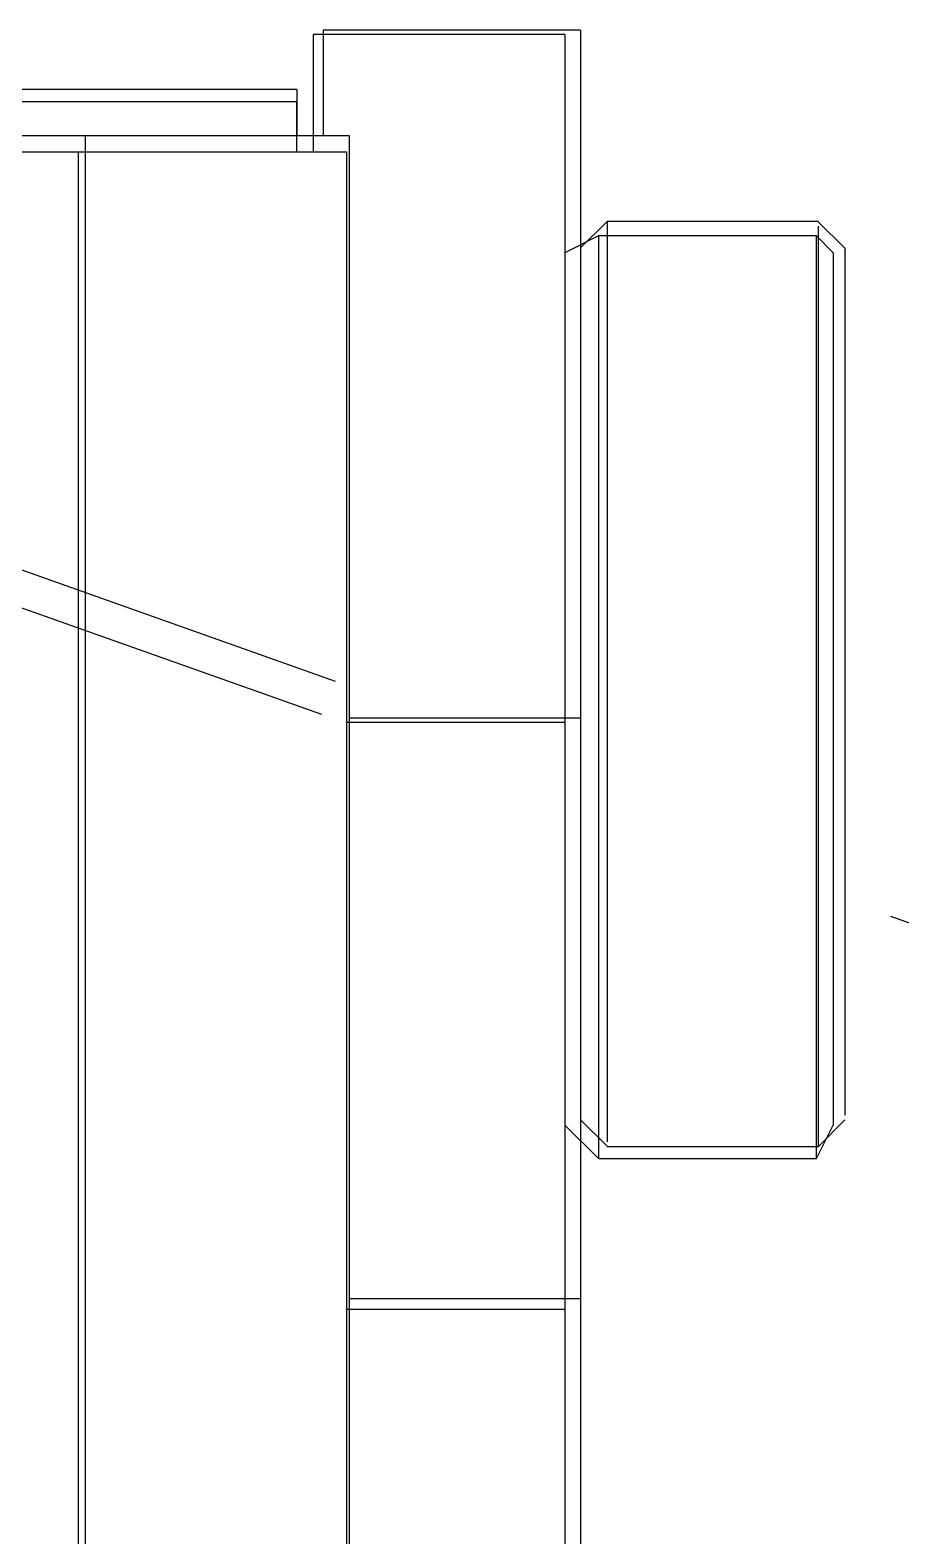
# Model space of a CAD drawing. Extents: x 3 to 592, y 5 to 207.
# Drawn here: x 65.938 to 67.77, y 51.63 to 54.796 of the extents above; entities that cross this region are included whole.
import ezdxf

# ---------------------------------------------------------------- set-up
doc = ezdxf.new("R2010")
doc.units = 0
doc.layers.get('0').update_dxf_attribs({"linetype": 'CONTINUOUS'})

msp = doc.modelspace()

# ---------------------------------------------------------------- linework, layer by layer
at = {"color": 7}
for points in [[(67.063056, 54.786389), (66.533889, 54.786389)], [(66.533889, 54.786389), (66.533889, 54.751111), (66.533889, 54.715833), (66.533889, 54.645278), (66.533889, 54.574722), (66.533889, 54.539444)], [(66.554667, 54.795843), (66.554667, 54.773971), (66.554667, 54.735166), (66.554667, 54.676957), (66.554667, 54.600757), (66.554667, 54.573593)], [(66.554667, 54.795843), (66.554667, 54.773971), (66.554667, 54.735166), (66.554667, 54.676957), (66.554667, 54.600757), (66.554667, 54.573593)], [(66.554667, 54.795843), (66.554667, 54.773971), (66.554667, 54.735166), (66.554667, 54.676957), (66.554667, 54.600757), (66.554667, 54.573593)], [(66.554667, 54.795843), (66.554667, 54.773971), (66.554667, 54.735166), (66.554667, 54.676957), (66.554667, 54.600757), (66.554667, 54.573593)], [(67.096322, 54.795843), (66.554809, 54.795843)], [(67.096322, 54.795843), (66.554809, 54.795843)], [(67.096322, 54.795843), (66.554809, 54.795843)], [(67.096322, 54.795843), (66.554809, 54.795843)], [(67.063056, 54.786389), (67.063056, 54.751111), (67.063056, 54.715833), (67.063056, 54.645278), (67.063056, 54.574722), (67.063056, 54.504167), (67.063056, 54.363056), (67.063056, 54.257222), (67.063056, 54.116111), (67.063056, 53.975), (67.063056, 53.833889), (67.063056, 53.6575), (67.063056, 53.481111), (67.063056, 53.34)], [(67.096322, 54.795843), (67.096322, 54.773971), (67.096322, 54.735166), (67.096322, 54.676957), (67.096322, 54.600757), (67.096322, 54.507271), (67.096322, 54.398263), (67.096322, 54.274791), (67.096322, 54.139324), (67.096322, 53.993274), (67.096322, 53.83911), (67.096322, 53.678596), (67.096322, 53.514554), (67.096322, 53.349102)], [(67.096322, 54.795843), (67.096322, 54.773971), (67.096322, 54.735166), (67.096322, 54.676957), (67.096322, 54.600757), (67.096322, 54.507271), (67.096322, 54.398263), (67.096322, 54.274791), (67.096322, 54.139324), (67.096322, 53.993274), (67.096322, 53.83911), (67.096322, 53.678596), (67.096322, 53.514554), (67.096322, 53.349102)], [(67.096322, 54.795843), (67.096322, 54.773971), (67.096322, 54.735166), (67.096322, 54.676957), (67.096322, 54.600757), (67.096322, 54.507271), (67.096322, 54.398263), (67.096322, 54.274791), (67.096322, 54.139324), (67.096322, 53.993274), (67.096322, 53.83911), (67.096322, 53.678596), (67.096322, 53.514554), (67.096322, 53.349102)], [(67.096322, 54.795843), (67.096322, 54.773971), (67.096322, 54.735166), (67.096322, 54.676957), (67.096322, 54.600757), (67.096322, 54.507271), (67.096322, 54.398263), (67.096322, 54.274791), (67.096322, 54.139324), (67.096322, 53.993274), (67.096322, 53.83911), (67.096322, 53.678596), (67.096322, 53.514554), (67.096322, 53.349102)], [(66.499105, 54.670889), (65.793902, 54.670889)], [(66.499105, 54.670889), (65.793902, 54.670889)], [(66.499105, 54.670889), (65.793902, 54.670889)], [(66.499105, 54.670889), (65.793902, 54.670889)], [(66.499105, 54.670889), (66.499105, 54.642314), (66.499105, 54.599276), (66.499105, 54.573523)], [(66.499105, 54.670889), (66.499105, 54.642314), (66.499105, 54.599276), (66.499105, 54.573523)], [(66.499105, 54.670889), (66.499105, 54.642314), (66.499105, 54.599276), (66.499105, 54.573523)], [(66.499105, 54.670889), (66.499105, 54.642314), (66.499105, 54.599276), (66.499105, 54.573523)], [(66.498611, 54.645278), (65.793056, 54.645278)], [(66.498611, 54.645278), (66.498611, 54.61), (66.498611, 54.574722), (66.498611, 54.539444)], [(66.054676, 54.573664), (64.716589, 54.573664)], [(66.054676, 54.573664), (64.716589, 54.573664)], [(66.054676, 54.573664), (64.716589, 54.573664)], [(66.054676, 54.573664), (64.716589, 54.573664)], [(66.61023, 54.573664), (66.599647, 54.573664), (66.567897, 54.573664), (66.516744, 54.573664), (66.447599, 54.573664), (66.363286, 54.573664), (66.26733, 54.573664), (66.162908, 54.573664), (66.054605, 54.573664)], [(66.61023, 54.573664), (66.599647, 54.573664), (66.567897, 54.573664), (66.516744, 54.573664), (66.447599, 54.573664), (66.363286, 54.573664), (66.26733, 54.573664), (66.162908, 54.573664), (66.054605, 54.573664)], [(66.61023, 54.573664), (66.599647, 54.573664), (66.567897, 54.573664), (66.516744, 54.573664), (66.447599, 54.573664), (66.363286, 54.573664), (66.26733, 54.573664), (66.162908, 54.573664), (66.054605, 54.573664)], [(66.61023, 54.573664), (66.599647, 54.573664), (66.567897, 54.573664), (66.516744, 54.573664), (66.447599, 54.573664), (66.363286, 54.573664), (66.26733, 54.573664), (66.162908, 54.573664), (66.054605, 54.573664)], [(66.054676, 50.684783), (66.054676, 54.573805)], [(66.054676, 50.684783), (66.054676, 54.573805)], [(66.054676, 50.684783), (66.054676, 54.573805)], [(66.054676, 50.684783), (66.054676, 54.573805)], [(66.61023, 50.684783), (66.61023, 54.573805)], [(66.61023, 50.684783), (66.61023, 54.573805)], [(66.61023, 50.684783), (66.61023, 54.573805)], [(66.61023, 50.684783), (66.61023, 54.573805)], [(66.04, 54.539444), (64.699444, 54.539444)], [(66.04, 50.658889), (66.04, 54.539444)], [(66.604444, 54.539444), (66.569167, 54.539444), (66.533889, 54.539444), (66.498611, 54.539444), (66.428056, 54.539444), (66.3575, 54.539444), (66.251667, 54.539444), (66.145833, 54.539444), (66.04, 54.539444)], [(66.604444, 50.658889), (66.604444, 54.539444)], [(67.151885, 54.393112), (67.096146, 54.337726)], [(67.151885, 54.393112), (67.096146, 54.337726)], [(67.151885, 54.393112), (67.096146, 54.337726)], [(67.151885, 54.393112), (67.096146, 54.337726)], [(67.59635, 54.393112), (67.15185, 54.393112)], [(67.59635, 54.393112), (67.15185, 54.393112)], [(67.59635, 54.393112), (67.15185, 54.393112)], [(67.59635, 54.393112), (67.15185, 54.393112)], [(67.151885, 54.393112), (67.151885, 54.353601), (67.151885, 54.305271), (67.151885, 54.238948), (67.151885, 54.155693), (67.151885, 54.057621), (67.151885, 53.946496), (67.151885, 53.824787), (67.151885, 53.694965), (67.151885, 53.559146), (67.151885, 53.420857), (67.151885, 53.282568), (67.151885, 53.147101), (67.151885, 53.016926), (67.151885, 52.895218), (67.151885, 52.784093), (67.151885, 52.686021), (67.151885, 52.603118), (67.151885, 52.536443), (67.151885, 52.488112), (67.151885, 52.458479)], [(67.151885, 54.393112), (67.151885, 54.353601), (67.151885, 54.305271), (67.151885, 54.238948), (67.151885, 54.155693), (67.151885, 54.057621), (67.151885, 53.946496), (67.151885, 53.824787), (67.151885, 53.694965), (67.151885, 53.559146), (67.151885, 53.420857), (67.151885, 53.282568), (67.151885, 53.147101), (67.151885, 53.016926), (67.151885, 52.895218), (67.151885, 52.784093), (67.151885, 52.686021), (67.151885, 52.603118), (67.151885, 52.536443), (67.151885, 52.488112), (67.151885, 52.458479)], [(67.151885, 54.393112), (67.151885, 54.353601), (67.151885, 54.305271), (67.151885, 54.238948), (67.151885, 54.155693), (67.151885, 54.057621), (67.151885, 53.946496), (67.151885, 53.824787), (67.151885, 53.694965), (67.151885, 53.559146), (67.151885, 53.420857), (67.151885, 53.282568), (67.151885, 53.147101), (67.151885, 53.016926), (67.151885, 52.895218), (67.151885, 52.784093), (67.151885, 52.686021), (67.151885, 52.603118), (67.151885, 52.536443), (67.151885, 52.488112), (67.151885, 52.458479)], [(67.151885, 54.393112), (67.151885, 54.353601), (67.151885, 54.305271), (67.151885, 54.238948), (67.151885, 54.155693), (67.151885, 54.057621), (67.151885, 53.946496), (67.151885, 53.824787), (67.151885, 53.694965), (67.151885, 53.559146), (67.151885, 53.420857), (67.151885, 53.282568), (67.151885, 53.147101), (67.151885, 53.016926), (67.151885, 52.895218), (67.151885, 52.784093), (67.151885, 52.686021), (67.151885, 52.603118), (67.151885, 52.536443), (67.151885, 52.488112), (67.151885, 52.458479)], [(67.651912, 54.33755), (67.596173, 54.392936)], [(67.651912, 54.33755), (67.596173, 54.392936)], [(67.651912, 54.33755), (67.596173, 54.392936)], [(67.651912, 54.33755), (67.596173, 54.392936)], [(67.59635, 52.448672), (67.59635, 52.488183), (67.59635, 52.536513), (67.59635, 52.602836), (67.59635, 52.686091), (67.59635, 52.784163), (67.59635, 52.895288), (67.59635, 53.016997), (67.59635, 53.146819), (67.59635, 53.282638), (67.59635, 53.420927), (67.59635, 53.559216), (67.59635, 53.694683), (67.59635, 53.824858), (67.59635, 53.946566), (67.59635, 54.057691), (67.59635, 54.155763), (67.59635, 54.238666), (67.59635, 54.305341), (67.59635, 54.353672), (67.59635, 54.383305)], [(67.59635, 52.448672), (67.59635, 52.488183), (67.59635, 52.536513), (67.59635, 52.602836), (67.59635, 52.686091), (67.59635, 52.784163), (67.59635, 52.895288), (67.59635, 53.016997), (67.59635, 53.146819), (67.59635, 53.282638), (67.59635, 53.420927), (67.59635, 53.559216), (67.59635, 53.694683), (67.59635, 53.824858), (67.59635, 53.946566), (67.59635, 54.057691), (67.59635, 54.155763), (67.59635, 54.238666), (67.59635, 54.305341), (67.59635, 54.353672), (67.59635, 54.383305)], [(67.59635, 52.448672), (67.59635, 52.488183), (67.59635, 52.536513), (67.59635, 52.602836), (67.59635, 52.686091), (67.59635, 52.784163), (67.59635, 52.895288), (67.59635, 53.016997), (67.59635, 53.146819), (67.59635, 53.282638), (67.59635, 53.420927), (67.59635, 53.559216), (67.59635, 53.694683), (67.59635, 53.824858), (67.59635, 53.946566), (67.59635, 54.057691), (67.59635, 54.155763), (67.59635, 54.238666), (67.59635, 54.305341), (67.59635, 54.353672), (67.59635, 54.383305)], [(67.59635, 52.448672), (67.59635, 52.488183), (67.59635, 52.536513), (67.59635, 52.602836), (67.59635, 52.686091), (67.59635, 52.784163), (67.59635, 52.895288), (67.59635, 53.016997), (67.59635, 53.146819), (67.59635, 53.282638), (67.59635, 53.420927), (67.59635, 53.559216), (67.59635, 53.694683), (67.59635, 53.824858), (67.59635, 53.946566), (67.59635, 54.057691), (67.59635, 54.155763), (67.59635, 54.238666), (67.59635, 54.305341), (67.59635, 54.353672), (67.59635, 54.383305)], [(67.133611, 54.363056), (67.063056, 54.327778)], [(67.592222, 54.363056), (67.133611, 54.363056)], [(67.133611, 54.363056), (67.133611, 54.327778), (67.133611, 54.2925), (67.133611, 54.221944), (67.133611, 54.151389), (67.133611, 54.045556), (67.133611, 53.939722), (67.133611, 53.798611), (67.133611, 53.692778), (67.133611, 53.551667), (67.133611, 53.410556), (67.133611, 53.269444), (67.133611, 53.128333), (67.133611, 52.987222), (67.133611, 52.881389), (67.133611, 52.775556), (67.133611, 52.669722), (67.133611, 52.599167), (67.133611, 52.528611), (67.133611, 52.458056), (67.133611, 52.422778)], [(67.6275, 54.327778), (67.592222, 54.363056)], [(67.592222, 52.422778), (67.592222, 52.458056), (67.592222, 52.528611), (67.592222, 52.599167), (67.592222, 52.669722), (67.592222, 52.775556), (67.592222, 52.881389), (67.592222, 52.987222), (67.592222, 53.128333), (67.592222, 53.269444), (67.592222, 53.410556), (67.592222, 53.551667), (67.592222, 53.692778), (67.592222, 53.798611), (67.592222, 53.939722), (67.592222, 54.045556), (67.592222, 54.151389), (67.592222, 54.221944), (67.592222, 54.2925), (67.592222, 54.327778), (67.592222, 54.363056)], [(67.651912, 54.33755), (67.651912, 54.315677), (67.651912, 54.277225), (67.651912, 54.220428), (67.651912, 54.146344), (67.651912, 54.057091), (67.651912, 53.95408), (67.651912, 53.840133), (67.651912, 53.717014), (67.651912, 53.587544), (67.651912, 53.454194), (67.651912, 53.320491), (67.651912, 53.188905), (67.651912, 53.062258), (67.651912, 52.943372), (67.651912, 52.834364), (67.651912, 52.738055), (67.651912, 52.656211), (67.651912, 52.590947), (67.651912, 52.542969), (67.651912, 52.514041)], [(67.651912, 54.33755), (67.651912, 54.315677), (67.651912, 54.277225), (67.651912, 54.220428), (67.651912, 54.146344), (67.651912, 54.057091), (67.651912, 53.95408), (67.651912, 53.840133), (67.651912, 53.717014), (67.651912, 53.587544), (67.651912, 53.454194), (67.651912, 53.320491), (67.651912, 53.188905), (67.651912, 53.062258), (67.651912, 52.943372), (67.651912, 52.834364), (67.651912, 52.738055), (67.651912, 52.656211), (67.651912, 52.590947), (67.651912, 52.542969), (67.651912, 52.514041)], [(67.651912, 54.33755), (67.651912, 54.315677), (67.651912, 54.277225), (67.651912, 54.220428), (67.651912, 54.146344), (67.651912, 54.057091), (67.651912, 53.95408), (67.651912, 53.840133), (67.651912, 53.717014), (67.651912, 53.587544), (67.651912, 53.454194), (67.651912, 53.320491), (67.651912, 53.188905), (67.651912, 53.062258), (67.651912, 52.943372), (67.651912, 52.834364), (67.651912, 52.738055), (67.651912, 52.656211), (67.651912, 52.590947), (67.651912, 52.542969), (67.651912, 52.514041)], [(67.651912, 54.33755), (67.651912, 54.315677), (67.651912, 54.277225), (67.651912, 54.220428), (67.651912, 54.146344), (67.651912, 54.057091), (67.651912, 53.95408), (67.651912, 53.840133), (67.651912, 53.717014), (67.651912, 53.587544), (67.651912, 53.454194), (67.651912, 53.320491), (67.651912, 53.188905), (67.651912, 53.062258), (67.651912, 52.943372), (67.651912, 52.834364), (67.651912, 52.738055), (67.651912, 52.656211), (67.651912, 52.590947), (67.651912, 52.542969), (67.651912, 52.514041)], [(67.6275, 54.327778), (67.6275, 54.2925), (67.6275, 54.257222), (67.6275, 54.186667), (67.6275, 54.116111), (67.6275, 54.045556), (67.6275, 53.939722), (67.6275, 53.833889), (67.6275, 53.692778), (67.6275, 53.586944), (67.6275, 53.445833), (67.6275, 53.304722), (67.6275, 53.163611), (67.6275, 53.057778), (67.6275, 52.916667), (67.6275, 52.810833), (67.6275, 52.705), (67.6275, 52.634444), (67.6275, 52.563889), (67.6275, 52.528611), (67.6275, 52.493333)], [(65.382942, 53.851366), (66.579961, 53.427049)], [(65.382942, 53.851366), (66.579961, 53.427049)], [(66.552013, 53.356466), (65.354994, 53.780784)], [(66.552013, 53.356466), (65.354994, 53.780784)], [(67.063056, 53.34), (66.604444, 53.34)], [(67.096322, 53.348925), (66.610195, 53.348925)], [(67.096322, 53.348925), (66.610195, 53.348925)], [(67.096322, 53.348925), (66.610195, 53.348925)], [(67.096322, 53.348925), (66.610195, 53.348925)], [(67.063056, 53.34), (67.063056, 52.105278)], [(67.096322, 53.348925), (67.096322, 52.128314)], [(67.096322, 53.348925), (67.096322, 52.128314)], [(67.096322, 53.348925), (67.096322, 52.128314)], [(67.096322, 53.348925), (67.096322, 52.128314)], [(73.734127, 50.810559), (67.749032, 52.932148)], [(73.734127, 50.810559), (67.749032, 52.932148)], [(67.096322, 52.504234), (67.152061, 52.448848)], [(67.096322, 52.504234), (67.152061, 52.448848)], [(67.096322, 52.504234), (67.152061, 52.448848)], [(67.096322, 52.504234), (67.152061, 52.448848)], [(67.59635, 52.448672), (67.652089, 52.504058)], [(67.59635, 52.448672), (67.652089, 52.504058)], [(67.59635, 52.448672), (67.652089, 52.504058)], [(67.59635, 52.448672), (67.652089, 52.504058)], [(67.063056, 52.493333), (67.133611, 52.422778)], [(67.592222, 52.422778), (67.6275, 52.493333)], [(67.151885, 52.448672), (67.596385, 52.448672)], [(67.151885, 52.448672), (67.596385, 52.448672)], [(67.151885, 52.448672), (67.596385, 52.448672)], [(67.151885, 52.448672), (67.596385, 52.448672)], [(67.133611, 52.422778), (67.592222, 52.422778)], [(67.096322, 52.128349), (66.610195, 52.128349)], [(67.096322, 52.128349), (66.610195, 52.128349)], [(67.096322, 52.128349), (66.610195, 52.128349)], [(67.096322, 52.128349), (66.610195, 52.128349)], [(67.096322, 52.128349), (67.096322, 51.985474), (67.096322, 51.844363), (67.096322, 51.708191), (67.096322, 51.579427), (67.096322, 51.460894), (67.096322, 51.354708), (67.096322, 51.263338), (67.096322, 51.188549), (67.096322, 51.132105), (67.096322, 51.094711)], [(67.096322, 52.128349), (67.096322, 51.985474), (67.096322, 51.844363), (67.096322, 51.708191), (67.096322, 51.579427), (67.096322, 51.460894), (67.096322, 51.354708), (67.096322, 51.263338), (67.096322, 51.188549), (67.096322, 51.132105), (67.096322, 51.094711)], [(67.096322, 52.128349), (67.096322, 51.985474), (67.096322, 51.844363), (67.096322, 51.708191), (67.096322, 51.579427), (67.096322, 51.460894), (67.096322, 51.354708), (67.096322, 51.263338), (67.096322, 51.188549), (67.096322, 51.132105), (67.096322, 51.094711)], [(67.096322, 52.128349), (67.096322, 51.985474), (67.096322, 51.844363), (67.096322, 51.708191), (67.096322, 51.579427), (67.096322, 51.460894), (67.096322, 51.354708), (67.096322, 51.263338), (67.096322, 51.188549), (67.096322, 51.132105), (67.096322, 51.094711)], [(67.063056, 52.105278), (66.604444, 52.105278)], [(67.063056, 52.105278), (67.063056, 51.964167), (67.063056, 51.823056), (67.063056, 51.681944), (67.063056, 51.576111), (67.063056, 51.435), (67.063056, 51.329167), (67.063056, 51.258611), (67.063056, 51.188056), (67.063056, 51.1175), (67.063056, 51.082222)]]:
    msp.add_lwpolyline(points, dxfattribs=at)

doc.saveas('drawing.dxf')
